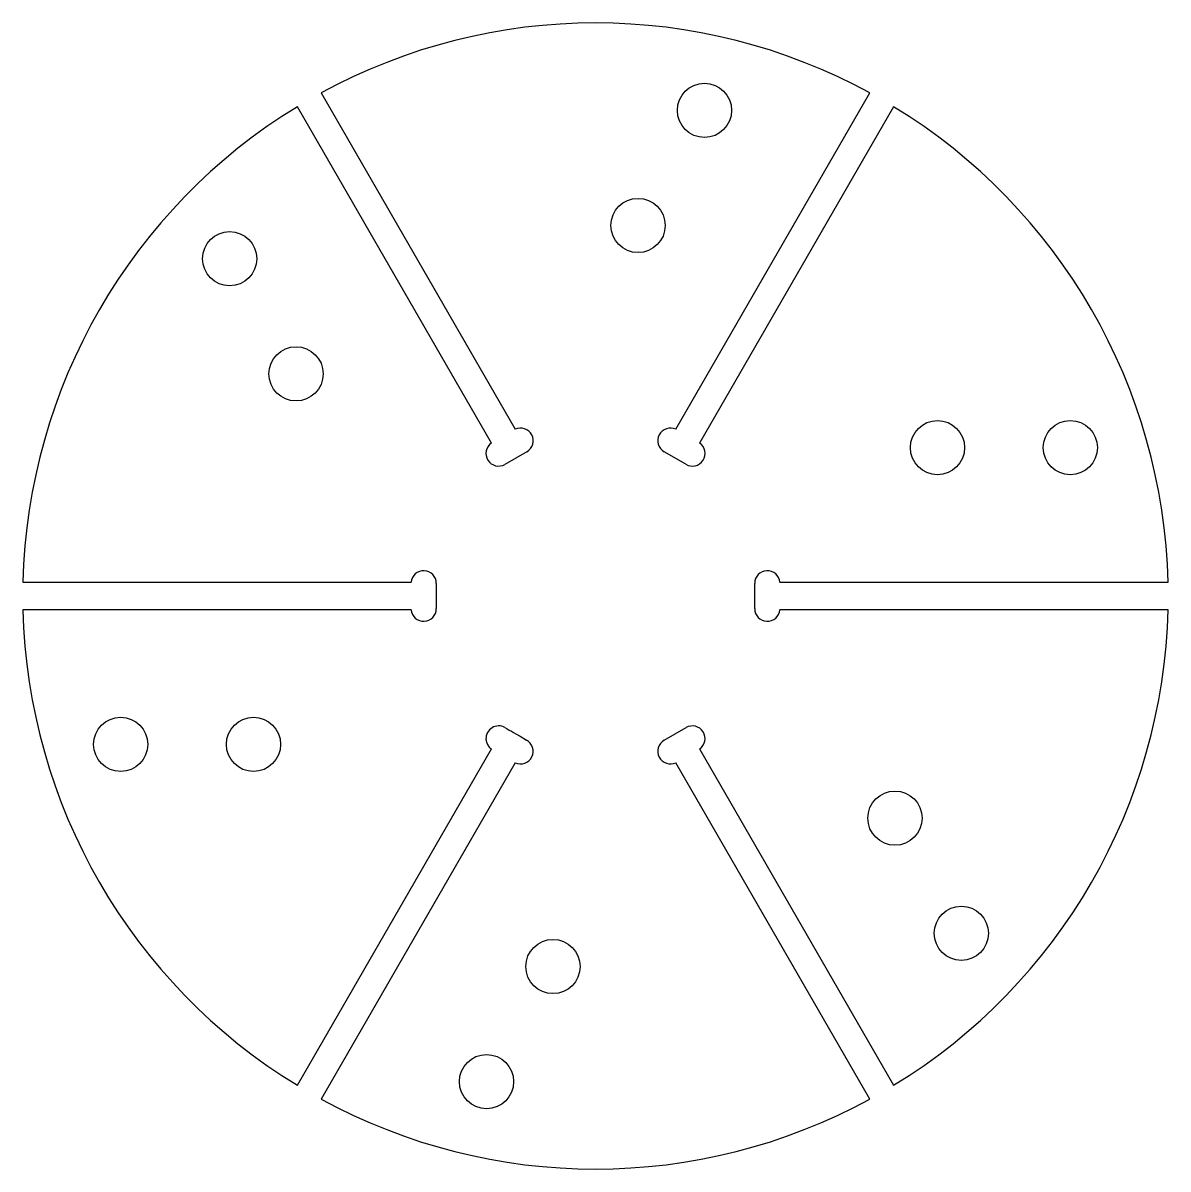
# Model space of a CAD drawing. Extents: x -59.1 to 9.9, y -36.5 to 32.5.
import ezdxf

# ---------------------------------------------------------------- set-up
doc = ezdxf.new("R2010")
doc.units = 0
doc.layers.add('1', color=7, linetype='CONTINUOUS')

msp = doc.modelspace()

# ---------------------------------------------------------------- linework, layer by layer
at = {"layer": '1', "color": 173, "linetype": 'CONTINUOUS'}
for p, q in [((-41.130157, 28.277075), (-29.439771, 8.028732)), ((-19.760229, 8.028732), (-8.069843, 28.277075)), ((-30.869579, 7.203232), (-42.559965, 27.451575)), ((-6.640035, 27.451575), (-18.330421, 7.203232)), ((-28.734089, 6.679454), (-30.053911, 5.917454)), ((-19.155666, 5.923077), (-20.465908, 6.679461)), ((-59.090122, -1.179497), (-35.70935, -1.179497)), ((-34.188, -1.242997), (-34.188, -2.766997)), ((-15.012, -2.766997), (-15.012, -1.242997)), ((-13.49065, -1.179497), (9.890122, -1.179497)), ((-35.70935, -2.830497), (-59.090122, -2.830497)), ((9.890122, -2.830497), (-13.49065, -2.830497)), ((-30.053935, -9.92749), (-29.924393, -10.002325)), ((-29.924393, -10.002325), (-29.794852, -10.077163)), ((-29.794852, -10.077163), (-29.665313, -10.152003)), ((-29.665313, -10.152003), (-29.535774, -10.226844)), ((-29.535774, -10.226844), (-29.406236, -10.301687)), ((-29.406236, -10.301687), (-29.147163, -10.451376)), ((-20.465911, -10.689449), (-19.146089, -9.927449)), ((-29.147163, -10.451376), (-28.758556, -10.675915)), ((-42.559965, -31.461569), (-30.869579, -11.213226)), ((-18.330421, -11.213226), (-6.640035, -31.461569)), ((-29.439771, -12.038726), (-41.130157, -32.287069)), ((-8.069843, -32.287069), (-19.760229, -12.038726))]:
    msp.add_line(p, q, dxfattribs=at)
at = {"layer": '1', "color": 150, "linetype": 'CONTINUOUS'}
for centre in [(-18.036378, 27.22993), (-22.036378, 20.301726), (-46.636378, 18.296729), (-42.636378, 11.368526), (-4, 6.928203), (4, 6.928203), (-53.2, -10.938197), (-45.2, -10.938197), (-6.563622, -15.37852), (-2.563622, -22.306723), (-27.163622, -24.311721), (-31.163622, -31.239924)]:
    msp.add_circle(centre, 1.63195, dxfattribs=at)
at = {"layer": '1', "color": 173, "linetype": 'CONTINUOUS'}
for centre, radius, start, end in [((-24.6, -2.004997), 34.5, 61.371078, 118.628922), ((-24.6, -2.004997), 34.5, 121.371078, 178.628922), ((-24.6, -2.004997), 34.5, 1.371078, 58.628922), ((-29.115089, 7.339366), 0.762, 300, 115.219808), ((-20.084943, 7.33937), 0.76198, 152.390062, 240.002225), ((-20.084916, 7.339356), 0.762011, 64.780192, 152.390062), ((-30.434911, 6.577366), 0.762, 124.780192, 300), ((-18.765089, 6.577366), 0.762, 239.164928, 55.219808), ((-34.95, -1.242997), 0.762, 0, 175.219808), ((-14.25, -1.242997), 0.762, 4.780192, 180), ((-24.6, -2.004997), 34.5, 181.371078, 238.628922), ((-34.95, -2.766997), 0.762, 184.780192, 0), ((-14.25, -2.766997), 0.762, 180, 355.219808), ((-24.6, -2.004997), 34.5, 301.371078, 358.628922), ((-30.434849, -10.587357), 0.762062, 121.217937, 182.431922), ((-30.434992, -10.587122), 0.761787, 59.985784, 121.217937), ((-18.765089, -10.58736), 0.762, 304.780192, 120), ((-30.434911, -10.58736), 0.762, 182.431922, 191.131014), ((-30.434911, -10.58736), 0.762, 191.131014, 199.830107), ((-30.434911, -10.58736), 0.762, 199.830107, 208.768823), ((-30.434911, -10.58736), 0.762, 208.768823, 217.70754), ((-29.115089, -11.34936), 0.762, 244.780192, 62.102512), ((-20.084911, -11.34936), 0.762, 120, 295.219808), ((-30.434911, -10.58736), 0.762, 217.70754, 226.463674), ((-30.434911, -10.58736), 0.762, 226.463674, 235.219808), ((-24.6, -2.004997), 34.5, 241.371078, 298.628922)]:
    msp.add_arc(centre, radius, start, end, dxfattribs=at)

doc.saveas('drawing.dxf')
